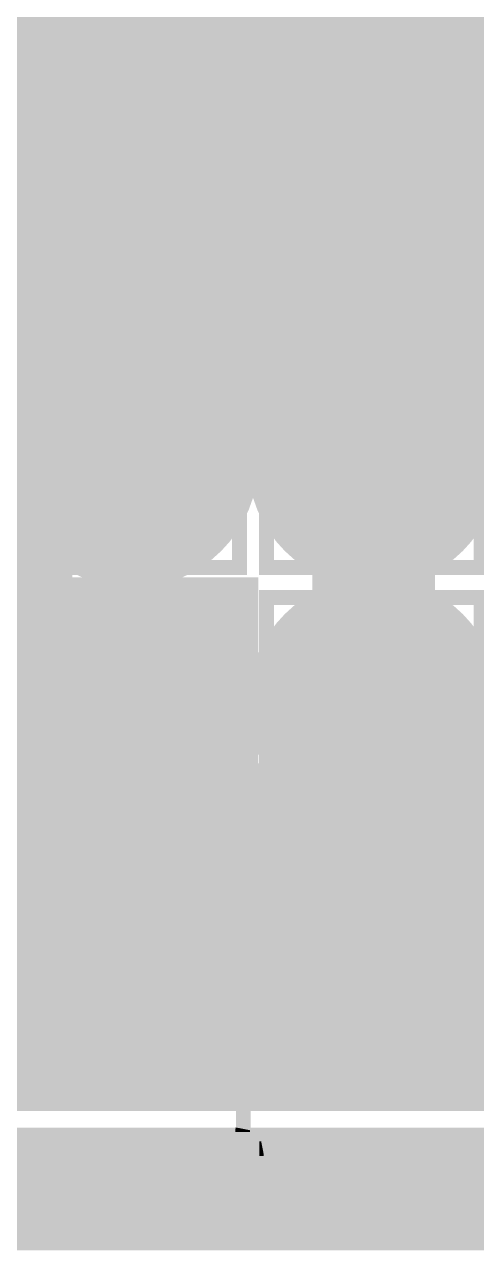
# Model space of a CAD drawing. Extents: x -6 to 196, y -52 to 46.
# Drawn here: x 56.1 to 60.77, y -5.63 to 7.04 of the extents above; entities that cross this region are included whole.
import ezdxf

# ---------------------------------------------------------------- set-up
doc = ezdxf.new("R2010")
doc.units = 0
doc.header["$MEASUREMENT"] = 0
doc.layers.get('0').update_dxf_attribs({"linetype": 'CONTINUOUS'})
for name, color, linetype in [('22-304-1_BOT', 7, 'CONTINUOUS'), ('22-304-1_DRD', 7, 'CONTINUOUS'), ('22-304-1_GND', 6, 'CONTINUOUS'), ('22-304-1_IN1', 4, 'CONTINUOUS'), ('22-304-1_SMB', 3, 'CONTINUOUS'), ('22-304-1_SMT', 5, 'CONTINUOUS'), ('22-304-1_SPT', 10, 'CONTINUOUS'), ('22-304-1_SST', 14, 'CONTINUOUS'), ('22-304-1_TOP', 9, 'CONTINUOUS'), ('THRUHOLE_NPT', 11, 'CONTINUOUS'), ('THRUHOLE_TAP', 13, 'CONTINUOUS')]:
    doc.layers.add(name, color=color, linetype=linetype)

# ---------------------------------------------------------------- blocks, each defined once
blk = doc.blocks.new('ROUND_18')
at = {"const_width": 0.99949}
blk.add_lwpolyline([(-0.499744, 0, 1), (0.499744, 0, 1)], format="xyb", close=True, dxfattribs=at)
blk = doc.blocks.new('ROUND_19')
at = {"const_width": 0.65024}
blk.add_lwpolyline([(-0.32512, 0, 1), (0.32512, 0, 1)], format="xyb", close=True, dxfattribs=at)
blk = doc.blocks.new('SQUARE_21')
blk.add_solid([(0.99949, 0.99949), (0.99949, -0.99949), (-0.99949, 0.99949), (-0.99949, -0.99949)])
blk = doc.blocks.new('ROUND_24')
at = {"const_width": 1.30429}
blk.add_lwpolyline([(-0.652144, 0, 1), (0.652144, 0, 1)], format="xyb", close=True, dxfattribs=at)
blk = doc.blocks.new('SQUARE_68')
blk.add_solid([(1.30429, 1.30429), (1.30429, -1.30429), (-1.30429, 1.30429), (-1.30429, -1.30429)])
blk = doc.blocks.new('ROUND_69')
at = {"const_width": 1.30429}
blk.add_lwpolyline([(-0.652144, 0, 1), (0.652144, 0, 1)], format="xyb", close=True, dxfattribs=at)
blk = doc.blocks.new('RECTANGLE_14')
blk.add_solid([(0.508, 0.635), (0.508, -0.635), (-0.508, 0.635), (-0.508, -0.635)])
blk = doc.blocks.new('RECTANGLE_15')
blk.add_solid([(0.6985, 0.4445), (0.6985, -0.4445), (-0.6985, 0.4445), (-0.6985, -0.4445)])
blk = doc.blocks.new('ROUND_89')
at = {"const_width": 0.59944}
blk.add_lwpolyline([(-0.29972, 0, 1), (0.29972, 0, 1)], format="xyb", close=True, dxfattribs=at)

msp = doc.modelspace()

# ---------------------------------------------------------------- linework, layer by layer
at = {"layer": '22-304-1_BOT', "const_width": 0.254}
for points in [[(56.007, 12.29614), (56.007, 3.07848)], [(56.2356, 12.06754), (56.2356, 3.41884)], [(56.4642, 11.83894), (56.4642, 3.61696)], [(56.6928, 11.61034), (56.6928, 3.74142)], [(56.9214, 11.38174), (56.9214, 3.81508)], [(57.15, 11.15314), (57.15, 3.84556)], [(57.3786, 10.95248), (57.3786, 3.8354)], [(58.0644, 10.8966), (58.0644, 3.53314)], [(58.293, 10.91184), (58.293, 3.28676)], [(58.5216, 10.91184), (58.5216, 3.10896)], [(58.7502, 10.91184), (58.7502, 3.43662)], [(58.9788, 10.91184), (58.9788, 3.62712)], [(59.2074, 10.91184), (59.2074, 3.7465)], [(59.436, 10.91184), (59.436, 3.81762)], [(59.6646, 10.91184), (59.6646, 3.84556)], [(59.8932, 10.91184), (59.8932, 3.83286)], [(60.1218, 10.91184), (60.1218, 3.77952)], [(60.3504, 10.91184), (60.3504, 3.68046)], [(60.579, 10.91184), (60.579, 3.52044)], [(60.8076, 10.91184), (60.8076, 3.2639)], [(57.6072, 10.86866), (57.6072, 3.7846)], [(57.8358, 10.87374), (57.8358, 3.68808)], [(103.4796, 7.1374), (18.0721, 7.1374)], [(103.4669, 6.9088), (17.145, 6.9088)], [(103.53548, 6.6802), (17.145, 6.6802)], [(103.72344, 6.4516), (22.31644, 6.4516)], [(120.72874, 6.223), (22.47138, 6.223)], [(120.72874, 5.9944), (22.51964, 5.9944)], [(120.72874, 5.7658), (22.48916, 5.7658)], [(120.72874, 5.5372), (22.3647, 5.5372)], [(120.72874, 5.3086), (21.99132, 5.3086)], [(117.87632, 5.08), (21.31568, 5.08)], [(117.56898, 4.8514), (21.62302, 4.8514)], [(117.45722, 4.6228), (21.73478, 4.6228)], [(117.43436, 4.3942), (21.7551, 4.3942)], [(117.49278, 4.1656), (21.69668, 4.1656)], [(117.66296, 3.937), (21.52904, 3.937)], [(56.62168, 3.7084), (17.145, 3.7084)], [(59.12104, 3.7084), (57.7977, 3.7084)], [(61.6204, 3.7084), (60.29706, 3.7084)], [(56.29402, 3.4798), (17.145, 3.4798)], [(58.79338, 3.4798), (58.12536, 3.4798)], [(61.29274, 3.4798), (60.62472, 3.4798)], [(56.10352, 3.2512), (17.145, 3.2512)], [(58.60288, 3.2512), (58.31586, 3.2512)], [(61.10224, 3.2512), (60.81522, 3.2512)], [(55.9816, 3.0226), (17.145, 3.0226)], [(58.48096, 3.0226), (58.43778, 3.0226)], [(56.007, 1.96088), (56.007, 1.3462)], [(56.04764, 1.8796), (17.145, 1.8796)], [(56.20766, 1.651), (17.145, 1.651)], [(56.2356, 1.61798), (56.2356, 1.3462)], [(56.4642, 1.4224), (17.145, 1.4224)], [(56.4642, 1.4224), (56.4642, 1.3462)], [(56.5912, 1.3462), (55.88254, 1.3462)], [(58.53684, -0.59944), (58.53684, -1.3081)], [(58.71972, -0.8636), (58.53684, -0.8636)], [(58.7502, -0.89662), (58.7502, -4.064)], [(58.98388, -1.0922), (58.53684, -1.0922)], [(58.9788, -1.08712), (58.9788, -4.064)], [(59.2074, -1.20904), (59.2074, -4.064)], [(59.98464, -1.3208), (17.145, -1.3208)], [(58.53684, -1.3081), (55.88254, -1.3081)], [(56.007, -1.3081), (56.007, -4.064)], [(56.2356, -1.3081), (56.2356, -4.064)], [(56.4642, -1.3081), (56.4642, -4.064)], [(56.6928, -1.3081), (56.6928, -4.064)], [(56.9214, -1.3081), (56.9214, -4.064)], [(57.15, -1.3081), (57.15, -4.064)], [(57.3786, -1.3081), (57.3786, -4.064)], [(57.6072, -1.3081), (57.6072, -4.064)], [(57.8358, -1.3081), (57.8358, -4.064)], [(58.0644, -1.3081), (58.0644, -4.064)], [(58.293, -1.3081), (58.293, -4.064)], [(58.5216, -1.3081), (58.5216, -4.064)], [(59.436, -1.27762), (59.436, -4.064)], [(59.6646, -1.30556), (59.6646, -4.064)], [(59.8932, -1.29286), (59.8932, -4.064)], [(59.98464, -1.27762), (59.98369, -1.3208)], [(60.01004, -1.5494), (17.145, -1.5494)], [(60.0964, -1.778), (17.145, -1.778)], [(60.1218, -1.82118), (60.1218, -4.064)], [(60.26658, -2.0066), (17.145, -2.0066)], [(60.3504, -2.0828), (60.3504, -4.064)], [(60.61964, -2.2352), (17.145, -2.2352)], [(60.579, -2.21742), (60.579, -4.064)], [(60.8076, -2.28346), (60.8076, -4.064)], [(85.5091, -2.4638), (17.145, -2.4638)], [(85.76056, -2.6924), (17.145, -2.6924)], [(86.0679, -2.921), (17.145, -2.921)], [(86.46668, -3.1496), (17.145, -3.1496)], [(87.07628, -3.3782), (17.145, -3.3782)], [(119.253, -3.6068), (17.145, -3.6068)], [(120.50268, -3.8354), (17.145, -3.8354)], [(137.16762, -4.064), (17.145, -4.064)]]:
    msp.add_lwpolyline(points, dxfattribs=at)
for points in [[(57.21096, 3.84556, 0.4142136), (55.88508, 2.51968)], [(58.4581, 2.96418, 0.3171386), (57.21096, 3.84302)], [(59.71032, 3.84556, 0.3173144), (58.46064, 2.96418)], [(60.96, 2.96418, 0.3173146), (59.71032, 3.84556)], [(55.88254, 2.51968, 0.2780755), (56.5912, 1.3462)], [(58.53684, -0.59944, 0.2780753), (59.71032, -1.30556)], [(59.71032, -1.3081, 0.0521181), (59.98501, -1.27939)], [(59.98464, -1.3208, 0.4142136), (60.96, -2.29616)]]:
    msp.add_lwpolyline(points, format="xyb", dxfattribs=at)
at = {"layer": '22-304-1_DRD'}
for points, const_width in [([(195.00088, 21.99894), (101.99878, 21.99894), (78.99908, 44.99864), (-4.99872, 44.99864), (-4.99872, -4.99872), (195.00088, -4.99872), (195.00088, 21.99894)], 1.27), ([(57.21096, 3.15468), (56.57596, 2.51968)], 0.254), ([(57.84596, 2.51968), (57.21096, 3.15468)], 0.254), ([(59.71032, 3.15468), (59.07532, 2.51968)], 0.254), ([(60.34532, 2.51968), (59.71032, 3.15468)], 0.254), ([(56.57596, 2.51968), (57.21096, 1.88468)], 0.254), ([(57.21096, 1.88468), (57.84596, 2.51968)], 0.254), ([(59.07532, 2.51968), (59.71032, 1.88468)], 0.254), ([(59.71032, 1.88468), (60.34532, 2.51968)], 0.254), ([(57.21096, 0.65532), (56.57596, 0.02032)], 0.254), ([(57.84596, 0.02032), (57.21096, 0.65532)], 0.254), ([(59.71032, 0.65532), (59.07532, 0.02032)], 0.254), ([(60.34532, 0.02032), (59.71032, 0.65532)], 0.254), ([(56.57596, 0.02032), (57.21096, -0.61468)], 0.254), ([(57.21096, -0.61468), (57.84596, 0.02032)], 0.254), ([(59.07532, 0.02032), (59.71032, -0.61468)], 0.254), ([(59.71032, -0.61468), (60.34532, 0.02032)], 0.254), ([(60.325, -0.6858), (60.325, -1.9558)], 0.254), ([(61.595, -0.6858), (60.325, -0.6858)], 0.254), ([(61.595, -0.6858), (60.325, -1.9558)], 0.254), ([(61.595, -1.9558), (60.325, -0.6858)], 0.254), ([(60.325, -1.9558), (61.595, -1.9558)], 0.254)]:
    msp.add_lwpolyline(points, dxfattribs=dict(at, const_width=const_width))
at = {"layer": '22-304-1_GND', "const_width": 1.27}
msp.add_lwpolyline([(195.00088, 21.99894), (101.99878, 21.99894), (78.99908, 44.99864), (-4.99872, 44.99864), (-4.99872, -4.99872), (195.00088, -4.99872), (195.00088, 21.99894)], dxfattribs=at)
at = {"layer": '22-304-1_IN1'}
for points, const_width in [([(137.414, 6.79196), (136.33704, 6.79196), (136.144, 6.985), (133.985, 6.985), (131.826, 4.826), (124.333, 4.826), (122.682, 3.175), (92.583, 3.175), (90.297, 5.461), (81.407, 5.461), (80.518, 6.35), (67.183, 6.35), (66.548, 6.985), (23.241, 6.985), (22.479, 7.747), (21.209, 7.747), (20.574, 7.112), (19.812, 7.112), (19.304, 6.604), (18.923, 6.604), (18.288, 5.969), (14.732, 5.969)], 0.2032), ([(137.16, 5.588), (136.652, 5.588), (135.763, 6.477), (134.112, 6.477), (131.953, 4.318), (124.46, 4.318), (122.809, 2.667), (92.456, 2.667), (90.17, 4.953), (81.28, 4.953), (80.391, 5.842), (66.929, 5.842), (66.294, 6.477), (22.987, 6.477), (22.225, 7.239), (21.336, 7.239), (20.701, 6.604), (19.939, 6.604), (19.431, 6.096), (19.05, 6.096), (16.764, 3.81), (5.08, 3.81)], 0.2032), ([(135.54456, 5.461), (134.90956, 4.826), (133.096, 4.826), (132.08, 3.81), (124.587, 3.81), (122.936, 2.159), (92.329, 2.159), (90.043, 4.445), (81.153, 4.445), (80.264, 5.334), (66.675, 5.334), (66.04, 5.969), (22.86, 5.969), (22.098, 6.731), (21.59, 6.731), (20.955, 6.096), (20.066, 6.096), (19.304, 5.334)], 0.2032), ([(139.0269, 5.08), (137.668, 5.08), (136.906, 4.318), (133.223, 4.318), (132.207, 3.302), (124.841, 3.302), (123.19, 1.651), (92.075, 1.651), (89.789, 3.937), (81.026, 3.937), (80.137, 4.826), (66.548, 4.826), (65.913, 5.461), (22.225, 5.461), (21.844, 5.842), (21.844, 5.969)], 0.2032), ([(137.795, 3.81), (133.477, 3.81), (132.461, 2.794), (125.222, 2.794), (123.571, 1.143), (91.948, 1.143), (89.662, 3.429), (80.899, 3.429), (80.01, 4.318), (66.421, 4.318), (65.786, 4.953), (22.098, 4.953), (21.844, 5.207), (20.32, 5.207)], 0.2032), ([(136.04494, 2.286), (125.349, 2.286), (123.698, 0.635), (91.694, 0.635), (89.408, 2.921), (80.645, 2.921), (79.756, 3.81), (66.294, 3.81), (65.659, 4.445), (21.082, 4.445)], 0.2032), ([(58.02122, 3.937), (21.52904, 3.937)], 0.254), ([(58.09996, 4.01574), (21.60524, 4.01574)], 0.254), ([(56.1848, 4.01574), (56.1848, 3.36042)], 0.254), ([(56.4134, 4.01574), (56.4134, 3.57886)], 0.254), ([(56.642, 4.01574), (56.642, 3.71856)], 0.254), ([(56.8706, 4.01574), (56.8706, 3.80238)], 0.254), ([(57.0992, 4.01574), (57.0992, 3.84048)], 0.254), ([(57.3278, 4.01574), (57.3278, 3.84048)], 0.254), ([(57.5564, 4.01574), (57.5564, 3.79984)], 0.254), ([(57.785, 4.01574), (57.785, 3.71602)], 0.254), ([(58.09996, 4.01574), (57.79516, 3.71094)], 0.254), ([(58.0136, 4.01574), (58.0136, 3.92938)], 0.254), ([(119.634, -3.048), (119.38, -3.302), (72.644, -3.302), (65.405, 3.937), (58.62574, 3.937), (57.21096, 2.51968)], 0.2032), ([(56.62168, 3.7084), (17.26692, 3.7084)], 0.254), ([(56.29402, 3.4798), (17.03578, 3.4798)], 0.254), ([(56.10352, 3.2512), (5.461, 3.2512)], 0.254), ([(55.9816, 3.0226), (-3.937, 3.0226)], 0.254), ([(56.04764, 1.8796), (13.24102, 1.8796)], 0.254), ([(56.20766, 1.651), (12.93368, 1.651)], 0.254), ([(56.1848, 1.6764), (56.1848, 1.3462)], 0.254), ([(56.4642, 1.4224), (1.29794, 1.4224)], 0.254), ([(56.4134, 1.45796), (56.4134, 1.3462)], 0.254), ([(56.5912, 1.3462), (55.88254, 1.3462)], 0.254), ([(57.21096, 0.02032), (57.25668, 0.02032), (61.087, -3.81), (120.015, -3.81), (120.65, -3.175)], 0.2032), ([(58.95086, -1.06934), (61.2648, -3.38074)], 0.254), ([(59.1566, -1.18618), (59.1566, -1.27508)], 0.254), ([(57.99074, -1.3208), (23.88616, -1.3208)], 0.254), ([(57.97804, -1.3081), (55.88254, -1.3081)], 0.254), ([(56.1848, -1.3081), (56.1848, -4.0132)], 0.254), ([(56.4134, -1.3081), (56.4134, -4.0132)], 0.254), ([(56.642, -1.3081), (56.642, -4.0132)], 0.254), ([(56.8706, -1.3081), (56.8706, -4.0132)], 0.254), ([(57.0992, -1.3081), (57.0992, -4.01066)], 0.254), ([(57.3278, -1.3081), (57.3278, -4.01066)], 0.254), ([(57.5564, -1.3081), (57.5564, -4.01066)], 0.254), ([(57.785, -1.3081), (57.785, -4.01066)], 0.254), ([(57.97804, -1.3081), (60.6806, -4.00812)], 0.254), ([(58.0136, -1.34366), (58.0136, -4.01066)], 0.254), ([(59.98464, -1.3208), (59.20232, -1.3208)], 0.254), ([(59.3852, -1.26746), (59.3852, -1.50368)], 0.254), ([(59.6138, -1.30302), (59.6138, -1.72974)], 0.254), ([(59.8424, -1.30048), (59.8424, -1.95834)], 0.254), ([(59.98464, -1.27762), (59.98369, -1.3208)], 0.254), ([(58.21934, -1.5494), (23.88616, -1.5494)], 0.254), ([(58.2422, -1.57226), (58.2422, -4.01066)], 0.254), ([(60.01004, -1.5494), (59.43092, -1.5494)], 0.254), ([(60.071, -1.72212), (60.071, -2.18694)], 0.254), ([(58.44794, -1.778), (14.41196, -1.778)], 0.254), ([(58.4708, -1.80086), (58.4708, -4.01066)], 0.254), ([(60.0964, -1.778), (59.65952, -1.778)], 0.254), ([(58.67654, -2.0066), (14.41196, -2.0066)], 0.254), ([(60.26658, -2.0066), (59.88812, -2.0066)], 0.254), ([(58.6994, -2.02946), (58.6994, -4.01066)], 0.254), ([(60.2996, -2.03962), (60.2996, -2.41554)], 0.254), ([(58.90514, -2.2352), (14.41196, -2.2352)], 0.254), ([(58.928, -2.25552), (58.928, -4.01066)], 0.254), ([(60.61964, -2.2352), (60.11672, -2.2352)], 0.254), ([(60.5282, -2.19456), (60.5282, -2.64414)], 0.254), ([(60.7568, -2.2733), (60.7568, -2.87274)], 0.254), ([(59.13374, -2.4638), (14.41196, -2.4638)], 0.254), ([(59.1566, -2.48412), (59.1566, -4.01066)], 0.254), ([(71.19874, -2.4638), (60.34532, -2.4638)], 0.254), ([(59.36234, -2.6924), (14.41196, -2.6924)], 0.254), ([(59.3852, -2.71272), (59.3852, -4.01066)], 0.254), ([(71.42734, -2.6924), (60.57392, -2.6924)], 0.254), ([(59.59094, -2.921), (14.41196, -2.921)], 0.254), ([(59.6138, -2.94132), (59.6138, -4.01066)], 0.254), ([(71.65594, -2.921), (60.80252, -2.921)], 0.254), ([(59.81954, -3.1496), (14.41196, -3.1496)], 0.254), ([(59.8424, -3.16992), (59.8424, -4.01066)], 0.254), ([(60.04814, -3.3782), (14.41196, -3.3782)], 0.254), ([(60.071, -3.39852), (60.071, -4.00812)], 0.254), ([(60.27674, -3.6068), (11.47572, -3.6068)], 0.254), ([(60.2996, -3.62712), (60.2996, -4.00812)], 0.254), ([(60.50534, -3.8354), (-3.937, -3.8354)], 0.254), ([(60.5282, -3.85572), (60.5282, -4.00812)], 0.254), ([(60.6806, -4.00812), (-3.937, -4.064)], 0.254)]:
    msp.add_lwpolyline(points, dxfattribs=dict(at, const_width=const_width))
at = {"layer": '22-304-1_IN1', "const_width": 0.254}
for points in [[(57.21096, 3.84556, 0.4142136), (55.88508, 2.51968)], [(57.79516, 3.71094, 0.1144818), (57.21096, 3.84648)], [(55.88254, 2.51968, 0.2780755), (56.5912, 1.3462)], [(58.95086, -1.06934, 0.1533579), (59.71032, -1.30789)], [(59.71032, -1.3081, 0.0521181), (59.98501, -1.27939)], [(59.98464, -1.3208, 0.4142136), (60.96, -2.29616)]]:
    msp.add_lwpolyline(points, format="xyb", dxfattribs=at)
at = {"layer": '22-304-1_SST'}
for points, const_width in [([(62.357, 9.271), (58.293, 9.271), (58.293, 4.699), (60.071, 4.699), (60.325, 4.953), (60.579, 4.699), (62.357, 4.699), (62.357, 9.271)], 0.1524), ([(57.531, 7.874), (57.531, 8.001), (55.88, 8.001), (55.499, 7.62), (55.499, 4.699), (57.531, 4.699), (57.531, 7.874)], 0.1524), ([(58.76036, -2.55016), (58.35904, -2.55016), (58.35904, -1.71958), (55.48884, -1.71958), (55.48884, 4.25958), (66.42862, 4.25958), (66.42862, -1.71958), (63.56096, -1.71958), (63.56096, -2.55016), (63.15964, -2.55016), (63.15964, -3.72872), (58.76036, -3.72872), (58.76036, -2.55016), (58.76036, -1.07442), (59.62904, -1.07442), (60.8203, -1.07442), (60.8203, 1.11506), (58.60034, 1.11506), (58.60034, -1.07442), (58.76036, -1.07442)], 0.1524), ([(58.32094, 3.61442), (56.10098, 3.61442), (56.10098, 1.42494), (58.32094, 1.42494), (58.32094, 3.61442)], 0.1524), ([(60.8203, 3.61442), (58.60034, 3.61442), (58.60034, 1.42494), (60.8203, 1.42494), (60.8203, 3.61442)], 0.1524), ([(56.89346, 2.83718), (56.89346, 2.20218), (57.52846, 2.20218), (57.52846, 2.83718), (56.89346, 2.83718), (57.04332, 2.68732), (57.04332, 2.35204), (57.37606, 2.35204), (57.37606, 2.68732), (57.04332, 2.68732)], 0.1524), ([(57.52846, 2.83718), (57.37606, 2.68732)], 0.1524), ([(59.39282, 2.83718), (59.39282, 2.20218), (60.02782, 2.20218), (59.87796, 2.35204), (59.87796, 2.68732), (60.02782, 2.83718), (59.39282, 2.83718), (59.54268, 2.68732), (59.54268, 2.35204), (59.87796, 2.35204)], 0.1524), ([(60.02782, 2.83718), (60.02782, 2.20218)], 0.1524), ([(59.54268, 2.68732), (59.87796, 2.68732)], 0.1524), ([(56.89346, 2.20218), (57.04332, 2.35204)], 0.1524), ([(57.52846, 2.20218), (57.37606, 2.35204)], 0.1524), ([(59.39282, 2.20218), (59.54268, 2.35204)], 0.1524), ([(58.32094, -1.07442), (58.32094, 1.11506), (56.10098, 1.11506), (56.10098, -1.07442), (58.32094, -1.07442)], 0.1524), ([(63.15964, -2.55016), (63.15964, -1.07442), (63.31966, -1.07442), (63.31966, 1.11506), (61.0997, 1.11506), (61.0997, -1.07442), (62.29096, -1.07442), (62.29096, -1.34874), (59.62904, -1.34874), (59.62904, -1.07442)], 0.1524), ([(57.37606, -0.14732), (57.52846, -0.29718), (56.89346, -0.29718), (57.04332, -0.14732), (57.37606, -0.14732), (57.37606, 0.18796), (57.52846, 0.33782), (56.89346, 0.33782), (57.04332, 0.18796), (57.37606, 0.18796)], 0.1524), ([(56.89346, 0.33782), (56.89346, -0.29718)], 0.1524), ([(57.52846, 0.33782), (57.52846, -0.29718)], 0.1524), ([(59.87796, -0.14732), (60.02782, -0.29718), (59.39282, -0.29718), (59.54268, -0.14732), (59.87796, -0.14732), (59.87796, 0.18796), (60.02782, 0.33782), (59.39282, 0.33782), (59.54268, 0.18796), (59.87796, 0.18796)], 0.1524), ([(59.39282, 0.33782), (59.39282, -0.29718)], 0.1524), ([(60.02782, 0.33782), (60.02782, -0.29718)], 0.1524), ([(57.04332, -0.14732), (57.04332, 0.18796)], 0.1524), ([(59.54268, -0.14732), (59.54268, 0.18796)], 0.1524), ([(56.91632, -3.53568), (56.91632, -2.26568), (56.7055, -2.4765)], 0.254), ([(58.35904, -2.55016), (58.35904, -4.01066)], 0.1524), ([(57.12968, -3.53568), (56.7055, -3.53568)], 0.254), ([(58.35904, -4.37896), (58.35904, -4.01066), (63.56096, -4.01066), (63.56096, -4.37896)], 0.1524), ([(63.3603, -4.57962), (58.5597, -4.57962)], 0.1524)]:
    msp.add_lwpolyline(points, dxfattribs=dict(at, const_width=const_width))
at = {"layer": '22-304-1_SST', "const_width": 0.1524}
for points in [[(58.3565, -4.37642, 0.0479488), (58.35333, -4.40944)], [(58.35396, -4.40944, 0.4142136), (58.52668, -4.58216)], [(58.52668, -4.58216, 0.0479469), (58.55958, -4.579)]]:
    msp.add_lwpolyline(points, format="xyb", dxfattribs=at)
at = {"layer": '22-304-1_TOP'}
for points, const_width in [([(60.2234, 10.11174), (60.2234, 6.80466)], 0.254), ([(60.452, 9.88314), (60.452, 6.80466)], 0.254), ([(60.325, 9.525), (60.325, 5.842), (60.325, 9.525)], 0.2032), ([(59.309, 8.128), (58.4708, 7.2898), (56.515, 7.2898)], 0.635), ([(56.515, 7.2898), (56.5658, 7.239), (58.547, 7.239), (58.547, 4.953), (59.71032, 3.78968), (59.71032, 2.51968)], 0.635), ([(59.2582, 7.16534), (59.19216, 7.0993)], 0.254), ([(59.19216, 7.0993), (59.19216, 5.2197)], 0.254), ([(59.309, 7.16534), (59.309, 5.10032)], 0.254), ([(59.5376, 7.16534), (59.5376, 6.80466)], 0.254), ([(59.7662, 7.16534), (59.7662, 6.80466)], 0.254), ([(59.9948, 7.16534), (59.9948, 6.80466)], 0.254), ([(60.6806, 7.16534), (60.6806, 6.80466)], 0.254), ([(61.52134, 7.0358), (59.19216, 7.0358)], 0.254), ([(61.58484, 6.8072), (59.19216, 6.8072)], 0.254), ([(61.16066, 6.80466), (59.48934, 6.80466)], 0.254), ([(59.48934, 6.80466), (59.48934, 4.91998)], 0.254), ([(60.325, 6.80466), (60.325, 5.842)], 0.254), ([(57.90184, 6.59384), (57.54116, 6.59384)], 0.254), ([(57.54116, 6.59384), (57.54116, 6.51764)], 0.254), ([(57.7088, 6.59384), (57.7088, 3.74904)], 0.254), ([(57.90184, 6.59384), (57.90184, 4.953)], 0.254), ([(57.54116, 6.51764), (55.48884, 6.51764)], 0.254), ([(56.1086, 6.51764), (56.1086, 6.18236)], 0.254), ([(56.3372, 6.51764), (56.3372, 6.18236)], 0.254), ([(56.5658, 6.51764), (56.5658, 6.18236)], 0.254), ([(56.7944, 6.51764), (56.7944, 6.18236)], 0.254), ([(57.023, 6.51764), (57.023, 6.18236)], 0.254), ([(57.2516, 6.51764), (57.2516, 6.18236)], 0.254), ([(57.4802, 6.51764), (57.4802, 6.18236)], 0.254), ([(57.90184, 6.5786), (57.54116, 6.5786)], 0.254), ([(59.48934, 6.5786), (59.19216, 6.5786)], 0.254), ([(57.90184, 6.35), (48.99406, 6.35)], 0.254), ([(59.48934, 6.35), (59.19216, 6.35)], 0.254), ([(57.54116, 6.18236), (55.48884, 6.18236)], 0.254), ([(56.515, 6.18236), (56.515, 5.4102)], 0.254), ([(57.54116, 6.18236), (57.54116, 4.63804)], 0.254), ([(57.90184, 6.1214), (57.54116, 6.1214)], 0.254), ([(59.48934, 6.1214), (59.19216, 6.1214)], 0.254), ([(57.90184, 5.8928), (57.54116, 5.8928)], 0.254), ([(59.48934, 5.8928), (59.19216, 5.8928)], 0.254), ([(59.48934, 5.842), (60.325, 5.842)], 0.254), ([(60.325, 4.87934), (60.325, 5.842)], 0.254), ([(61.16066, 5.842), (60.325, 5.842)], 0.254), ([(52.705, 5.1562), (52.705, 5.334), (52.7812, 5.4102), (56.515, 5.4102)], 0.635), ([(57.90184, 5.6642), (57.54116, 5.6642)], 0.254), ([(59.48934, 5.6642), (59.19216, 5.6642)], 0.254), ([(55.48884, 5.4102), (56.515, 5.4102)], 0.254), ([(57.54116, 5.4102), (56.515, 5.4102)], 0.254), ([(56.515, 4.63804), (56.515, 5.4102)], 0.254), ([(57.90184, 5.4356), (57.54116, 5.4356)], 0.254), ([(59.48934, 5.4356), (59.19216, 5.4356)], 0.254), ([(57.90184, 5.207), (57.54116, 5.207)], 0.254), ([(59.19216, 5.2197), (59.48934, 4.91998)], 0.254), ([(59.48934, 5.207), (59.20232, 5.207)], 0.254), ([(57.90184, 4.9784), (57.54116, 4.9784)], 0.254), ([(59.48934, 4.9784), (59.43092, 4.9784)], 0.254), ([(61.16066, 4.87934), (59.52998, 4.87934)], 0.254), ([(59.52998, 4.87934), (60.1599, 4.24942)], 0.254), ([(59.7662, 4.87934), (59.7662, 4.64312)], 0.254), ([(59.9948, 4.87934), (59.9948, 4.41452)], 0.254), ([(60.2234, 4.87934), (60.2234, 4.1783)], 0.254), ([(60.452, 4.87934), (60.452, 3.6195)], 0.254), ([(60.6806, 4.87934), (60.6806, 3.42392)], 0.254), ([(57.93486, 4.7498), (57.54116, 4.7498)], 0.254), ([(57.9374, 4.74472), (57.9374, 3.62966)], 0.254), ([(61.58484, 4.7498), (59.65952, 4.7498)], 0.254), ([(57.54116, 4.63804), (55.48884, 4.63804)], 0.254), ([(56.1086, 4.63804), (56.1086, 3.50266)], 0.254), ([(56.3372, 4.63804), (56.3372, 3.5179)], 0.254), ([(56.5658, 4.63804), (56.5658, 3.67792)], 0.254), ([(56.7944, 4.63804), (56.7944, 3.77952)], 0.254), ([(57.023, 4.63804), (57.023, 3.83286)], 0.254), ([(57.2516, 4.63804), (57.2516, 3.84556)], 0.254), ([(57.4802, 4.63804), (57.4802, 3.81762)], 0.254), ([(58.06948, 4.5212), (53.51526, 4.5212)], 0.254), ([(58.0898, 4.49834), (58.96864, 3.6195)], 0.254), ([(61.58484, 4.5212), (59.88812, 4.5212)], 0.254), ([(58.166, 4.42214), (58.166, 3.43916)], 0.254), ([(58.29554, 4.2926), (53.51526, 4.2926)], 0.254), ([(58.3946, 4.19354), (58.3946, 3.11658)], 0.254), ([(61.58484, 4.2926), (60.11672, 4.2926)], 0.254), ([(58.52414, 4.064), (53.51526, 4.064)], 0.254), ([(61.58484, 4.064), (60.29198, 4.064)], 0.254), ([(58.6232, 3.96494), (58.6232, 3.28168)], 0.254), ([(57.03824, 3.8354), (53.51526, 3.8354)], 0.254), ([(58.75274, 3.8354), (57.38114, 3.8354)], 0.254), ([(61.58484, 3.8354), (60.35294, 3.8354)], 0.254), ([(58.8518, 3.73634), (58.8518, 3.5306)], 0.254), ([(60.35294, 3.78968), (60.35294, 3.67792)], 0.254), ([(56.44896, 3.6068), (53.51526, 3.6068)], 0.254), ([(58.94832, 3.6068), (57.97042, 3.6068)], 0.254), ([(61.44768, 3.6068), (60.46978, 3.6068)], 0.254), ([(56.31688, 3.50266), (53.51526, 3.50266)], 0.254), ([(58.69686, 3.3782), (58.22188, 3.3782)], 0.254), ([(61.19876, 3.3782), (60.72124, 3.3782)], 0.254), ([(57.21096, 2.51968), (57.19064, 2.54), (53.467, 2.54), (52.705, 1.778)], 1.27), ([(58.54192, 3.1496), (58.37682, 3.1496)], 0.254), ([(61.04128, 3.1496), (60.87618, 3.1496)], 0.254), ([(59.71032, 2.51968), (59.71032, 0.02032)], 1.27), ([(34.29, 1.651), (39.37, 1.651), (41.021, 0), (57.19064, 0), (57.21096, 0.02032)], 1.27), ([(58.53684, -0.59944), (58.53684, -1.3081)], 0.254), ([(58.61812, -0.7366), (58.53684, -0.7366)], 0.254), ([(58.6232, -0.74168), (58.6232, -3.937)], 0.254), ([(58.81878, -0.9652), (58.53684, -0.9652)], 0.254), ([(58.8518, -0.99314), (58.8518, -3.937)], 0.254), ([(59.17184, -1.1938), (58.53684, -1.1938)], 0.254), ([(59.0804, -1.14808), (59.0804, -3.937)], 0.254), ([(59.309, -1.2446), (59.309, -3.937)], 0.254), ([(58.53684, -1.3081), (55.88254, -1.3081)], 0.254), ([(56.1086, -1.3081), (56.1086, -3.937)], 0.254), ([(56.3372, -1.3081), (56.3372, -3.937)], 0.254), ([(56.5658, -1.3081), (56.5658, -3.937)], 0.254), ([(56.7944, -1.3081), (56.7944, -3.937)], 0.254), ([(57.023, -1.3081), (57.023, -3.937)], 0.254), ([(57.2516, -1.3081), (57.2516, -3.937)], 0.254), ([(57.4802, -1.3081), (57.4802, -3.937)], 0.254), ([(57.7088, -1.3081), (57.7088, -3.937)], 0.254), ([(57.9374, -1.3081), (57.9374, -3.937)], 0.254), ([(58.166, -1.3081), (58.166, -3.937)], 0.254), ([(58.3946, -1.3081), (58.3946, -3.937)], 0.254), ([(59.5376, -1.2954), (59.5376, -3.937)], 0.254), ([(59.7662, -1.30556), (59.7662, -3.937)], 0.254), ([(59.98464, -1.27762), (59.98369, -1.3208)], 0.254), ([(59.98972, -1.4224), (49.2506, -1.4224)], 0.254), ([(59.9948, -1.46558), (59.9948, -3.937)], 0.254), ([(60.04052, -1.651), (49.2506, -1.651)], 0.254), ([(60.1599, -1.8796), (49.2506, -1.8796)], 0.254), ([(60.2234, -1.96088), (60.2234, -3.937)], 0.254), ([(60.38342, -2.1082), (49.2506, -2.1082)], 0.254), ([(60.452, -2.15392), (60.452, -3.937)], 0.254), ([(60.6806, -2.25552), (60.6806, -3.937)], 0.254), ([(85.38972, -2.3368), (49.2506, -2.3368)], 0.254), ([(85.61578, -2.5654), (49.2506, -2.5654)], 0.254), ([(85.88756, -2.794), (20.46986, -2.794)], 0.254), ([(86.23046, -3.0226), (20.35556, -3.0226)], 0.254), ([(86.69782, -3.2512), (20.1041, -3.2512)], 0.254), ([(87.60206, -3.4798), (17.21866, -3.4798)], 0.254), ([(96.19234, -3.7084), (17.21866, -3.7084)], 0.254), ([(96.42094, -3.937), (17.21866, -3.937)], 0.254)]:
    msp.add_lwpolyline(points, dxfattribs=dict(at, const_width=const_width))
at = {"layer": '22-304-1_TOP', "const_width": 0.254}
for points in [[(57.90184, 4.953, 0.1981884), (58.08953, 4.49807)], [(60.35294, 3.78968, 0.1989124), (60.16472, 4.24408)], [(60.35294, 3.78968, 0.1989124), (60.16472, 4.24408)], [(57.21096, 3.84556, 0.1866418), (56.31688, 3.50266)], [(58.4581, 2.96418, 0.3171386), (57.21096, 3.84302)], [(60.96, 2.96418, 0.1826208), (60.35382, 3.6795)], [(58.96864, 3.6195, 0.1602889), (58.46049, 2.96423)], [(58.53684, -0.59944, 0.2780753), (59.71032, -1.30556)], [(59.71032, -1.3081, 0.0521181), (59.98501, -1.27939)], [(59.98464, -1.3208, 0.4142136), (60.96, -2.29616)]]:
    msp.add_lwpolyline(points, format="xyb", dxfattribs=at)

# ---------------------------------------------------------------- block references
at = {"layer": '22-304-1_BOT'}
for name, p in [('ROUND_18', (57.21096, 2.51968)), ('ROUND_18', (59.71032, 2.51968)), ('SQUARE_21', (57.21096, 0.02032)), ('ROUND_18', (59.71032, 0.02032)), ('ROUND_19', (60.96, -1.3208))]:
    msp.add_blockref(name, p, dxfattribs=at)
at = {"layer": '22-304-1_GND'}
for name, p in [('ROUND_69', (57.21096, 2.51968)), ('ROUND_69', (59.71032, 2.51968)), ('SQUARE_68', (57.21096, 0.02032)), ('ROUND_24', (59.71032, 0.02032)), ('ROUND_18', (60.96, -1.3208))]:
    msp.add_blockref(name, p, dxfattribs=at)
at = {"layer": '22-304-1_IN1'}
for name, p in [('ROUND_18', (57.21096, 2.51968)), ('ROUND_18', (59.71032, 2.51968)), ('SQUARE_21', (57.21096, 0.02032)), ('ROUND_18', (59.71032, 0.02032)), ('ROUND_19', (60.96, -1.3208))]:
    msp.add_blockref(name, p, dxfattribs=at)
at = {"layer": '22-304-1_SMB'}
for name, p in [('ROUND_18', (57.21096, 2.51968)), ('ROUND_18', (59.71032, 2.51968)), ('SQUARE_21', (57.21096, 0.02032)), ('ROUND_18', (59.71032, 0.02032))]:
    msp.add_blockref(name, p, dxfattribs=at)
at = {"layer": '22-304-1_SMT'}
for name, p in [('RECTANGLE_15', (56.515, 7.2898)), ('RECTANGLE_14', (60.325, 5.842)), ('RECTANGLE_15', (56.515, 5.4102)), ('ROUND_18', (57.21096, 2.51968)), ('ROUND_18', (59.71032, 2.51968)), ('SQUARE_21', (57.21096, 0.02032)), ('ROUND_18', (59.71032, 0.02032))]:
    msp.add_blockref(name, p, dxfattribs=at)
at = {"layer": '22-304-1_SPT'}
for name, p in [('RECTANGLE_15', (56.515, 7.2898)), ('RECTANGLE_14', (60.325, 5.842)), ('RECTANGLE_15', (56.515, 5.4102))]:
    msp.add_blockref(name, p, dxfattribs=at)
at = {"layer": '22-304-1_TOP'}
for name, p in [('RECTANGLE_15', (56.515, 7.2898)), ('RECTANGLE_14', (60.325, 5.842)), ('RECTANGLE_15', (56.515, 5.4102)), ('ROUND_18', (57.21096, 2.51968)), ('ROUND_18', (59.71032, 2.51968)), ('SQUARE_21', (57.21096, 0.02032)), ('ROUND_18', (59.71032, 0.02032)), ('ROUND_19', (60.96, -1.3208))]:
    msp.add_blockref(name, p, dxfattribs=at)
at = {"layer": 'THRUHOLE_NPT'}
msp.add_blockref('ROUND_19', (60.96, -1.3208), dxfattribs=at)
at = {"layer": 'THRUHOLE_TAP'}
for p in [(57.21096, 2.51968), (59.71032, 2.51968), (57.21096, 0.02032), (59.71032, 0.02032)]:
    msp.add_blockref('ROUND_89', p, dxfattribs=at)

doc.saveas('drawing.dxf')
